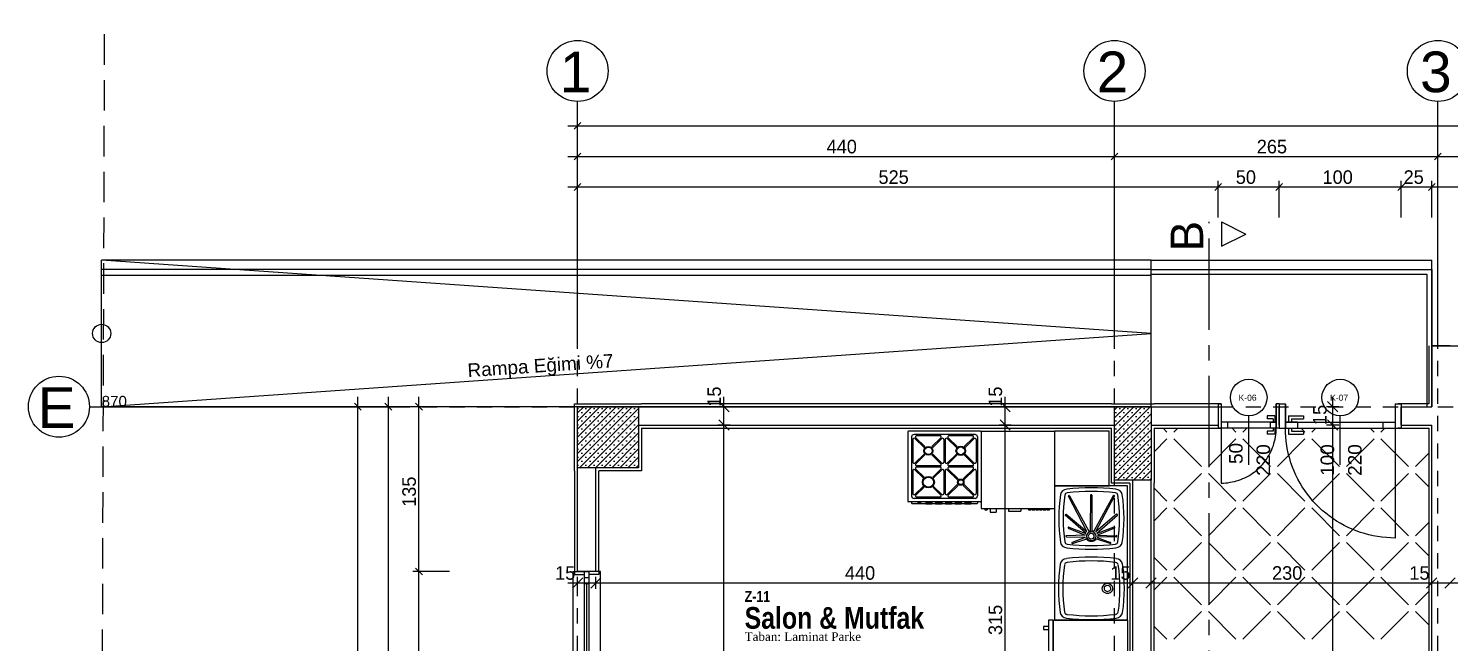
# Model space of a CAD drawing. Header units: metres. Extents: x -220 to 294, y -29 to 18.
# Drawn here: x -90.38 to -78.74, y 6.57 to 11.6 of the extents above; entities that cross this region are included whole.
import ezdxf

# ---------------------------------------------------------------- set-up
doc = ezdxf.new("R2010")
doc.units = ezdxf.units.M
doc.header["$MEASUREMENT"] = 0
for name, pattern in [('CENTER2', [1.125, 0.75, -0.125, 0.125, -0.125]), ('DASHED2', [0.375, 0.25, -0.125]), ('HIDDEN2', [0.1875, 0.125, -0.0625])]:
    doc.linetypes.add(name, pattern=pattern)
for name, color, linetype in [('Aks', 7, 'Continuous'), ('Cizgi', 7, 'Continuous'), ('Duvar', 7, 'Continuous'), ('Kapi_Pencere', 7, 'Continuous'), ('Kolon', 7, 'Continuous'), ('Korkuluk', 7, 'Continuous'), ('Kot', 7, 'Continuous'), ('Kutuphane', 7, 'Continuous'), ('Mahal', 7, 'Continuous'), ('Mahal_Kenari', 7, 'Continuous'), ('Merdiven', 7, 'Continuous'), ('Olculendirme', 7, 'Continuous'), ('Standart', 7, 'Continuous'), ('Tarama', 7, 'Continuous')]:
    doc.layers.add(name, color=color, linetype=linetype)
doc.styles.add('arial_1_18', font='arial.ttf', dxfattribs={"height": 0.2})
doc.styles.add('comic sans ms_1_18', font='comic.ttf', dxfattribs={"height": 0.2})
doc.styles.add('swis721 cn btbold_1_18', font='swisscb.ttf', dxfattribs={"height": 0.2})
doc.styles.add('times new roman tur_1_18', font='times.ttf', dxfattribs={"height": 0.2})

msp = doc.modelspace()

# ---------------------------------------------------------------- hatches: boundary and pattern name
at = {"layer": 'Kolon', "linetype": 'Continuous', "lineweight": -3}
h = msp.add_hatch(dxfattribs=at)
h.set_pattern_fill('SACNCR', color=47, scale=0.5, style=0)
h.paths.add_polyline_path([(-85.883, 8.5), (-85.383, 8.5), (-85.383, 8), (-85.883, 8)])
h = msp.add_hatch(dxfattribs=at)
h.set_pattern_fill('SACNCR', color=47, scale=0.5, style=0)
h.paths.add_polyline_path([(-81.483, 8.5), (-81.183, 8.5), (-81.183, 7.9), (-81.483, 7.9)])

# ---------------------------------------------------------------- linework, layer by layer
at = {"layer": 'Aks', "color": 248, "linetype": 'Continuous', "lineweight": -3}
for points in [[(-85.883, 9), (-85.883, 11)], [(-81.483, 9), (-81.483, 11)], [(-78.833, 9), (-78.833, 11)], [(-89.883, 8.5), (-87.383, 8.5)]]:
    msp.add_lwpolyline(points, dxfattribs=at)
at = {"layer": 'Aks', "color": 248, "linetype": 'HIDDEN2', "lineweight": -3}
for points in [[(-85.883, -0.7), (-85.883, 9)], [(-81.483, -0.7), (-81.483, 9)], [(-78.833, -0.7), (-78.833, 9)], [(-87.383, 8.5), (-70.234, 8.5)]]:
    msp.add_lwpolyline(points, dxfattribs=at)
at = {"layer": 'Aks', "color": 115, "linetype": 'Continuous', "lineweight": -3}
for centre in [(-85.883, 11.25), (-81.483, 11.25), (-78.833, 11.25), (-90.133, 8.5)]:
    msp.add_circle(centre, 0.25, dxfattribs=at)
at = {"layer": 'Cizgi', "color": 1, "linetype": 'DASHED2', "lineweight": -3}
msp.add_lwpolyline([(-89.81, -3.7), (-89.757, 12.01)], dxfattribs=at)
at = {"layer": 'Cizgi', "color": 1, "linetype": 'Continuous', "lineweight": -3}
for points in [[(-81.183, 9.1), (-89.783, 9.7)], [(-89.783, 8.5), (-81.183, 9.1)]]:
    msp.add_lwpolyline(points, dxfattribs=at)
at = {"layer": 'Duvar', "color": 187, "linetype": 'Continuous', "lineweight": -3}
for points in [[(-78.908, 9), (-78.908, 8.525)], [(-81.508, 8.525), (-85.358, 8.525)], [(-80.633, 8.525), (-81.158, 8.525)], [(-80.633, 8.525), (-80.608, 8.525)], [(-80.133, 8.525), (-80.158, 8.525)], [(-80.133, 8.525), (-80.108, 8.525)], [(-79.133, 8.525), (-79.158, 8.525)], [(-78.908, 8.525), (-79.133, 8.525)], [(-85.358, 8.325), (-81.508, 8.325)], [(-81.158, 8.325), (-80.633, 8.325)], [(-80.633, 8.325), (-80.608, 8.325)], [(-80.133, 8.325), (-80.158, 8.325)], [(-80.133, 8.325), (-80.108, 8.325)], [(-79.133, 8.325), (-79.158, 8.325)], [(-79.133, 8.325), (-78.908, 8.325)], [(-78.908, 8.325), (-78.908, 4.525)], [(-85.908, 7.975), (-85.908, 7.15)], [(-85.708, 7.15), (-85.708, 7.975)], [(-81.358, 7.875), (-81.358, 5.225)], [(-81.158, 5.1), (-81.158, 7.875)], [(-85.908, 7.15), (-85.908, 7.125)], [(-85.908, 7.125), (-85.827, 7.125)], [(-85.708, 7.125), (-85.789, 7.125)], [(-85.708, 7.15), (-85.708, 7.125)]]:
    msp.add_lwpolyline(points, dxfattribs=at)
at = {"layer": 'Duvar', "color": 166, "linetype": 'Continuous', "lineweight": -3}
for points in [[(-78.733, 9), (-78.883, 9)], [(-78.883, 8.5), (-78.883, 9)], [(-85.383, 8.5), (-81.483, 8.5)], [(-81.183, 8.5), (-80.633, 8.5)], [(-80.633, 8.5), (-80.633, 8.35)], [(-80.133, 8.35), (-80.133, 8.5)], [(-79.133, 8.5), (-78.883, 8.5)], [(-79.133, 8.35), (-79.133, 8.5)], [(-85.383, 8.35), (-81.483, 8.35)], [(-81.183, 8.35), (-80.633, 8.35)], [(-79.133, 8.35), (-78.883, 8.35)], [(-78.883, 4.5), (-78.883, 8.35)], [(-85.883, 7.15), (-85.883, 8)], [(-85.733, 7.15), (-85.733, 8)], [(-81.333, 5.2), (-81.333, 7.9)], [(-81.183, 5.1), (-81.183, 7.9)], [(-85.733, 7.15), (-85.883, 7.15)]]:
    msp.add_lwpolyline(points, dxfattribs=at)
at = {"layer": 'Kapi_Pencere', "color": 98, "linetype": 'Continuous', "lineweight": -3}
for points in [[(-80.608, 8.525), (-80.633, 8.525)], [(-80.633, 8.525), (-80.633, 8.325)], [(-80.608, 8.525), (-80.608, 8.375)], [(-80.608, 8.525), (-80.608, 8.325)], [(-80.158, 8.525), (-80.158, 8.375)], [(-80.133, 8.525), (-80.158, 8.525)], [(-80.158, 8.325), (-80.158, 8.525)], [(-80.133, 8.525), (-80.083, 8.525)], [(-80.133, 8.525), (-80.133, 8.325)], [(-80.133, 8.525), (-80.133, 8.325)], [(-80.083, 8.525), (-80.083, 8.375)], [(-80.083, 8.325), (-80.083, 8.525)], [(-79.183, 8.525), (-79.183, 8.375)], [(-79.183, 8.525), (-79.133, 8.525)], [(-79.183, 8.525), (-79.183, 8.325)], [(-79.133, 8.525), (-79.133, 8.325)], [(-80.383, 8.025), (-80.383, 8.425)], [(-80.183, 8.425), (-80.233, 8.425)], [(-80.233, 8.425), (-80.233, 8.4)], [(-80.183, 8.4), (-80.233, 8.4)], [(-80.17, 8.425), (-80.183, 8.425)], [(-80.183, 8.4), (-80.183, 8.375)], [(-80.17, 8.425), (-80.17, 8.4)], [(-80.17, 8.4), (-80.17, 8.375)], [(-80.058, 8.425), (-80.033, 8.425)], [(-80.058, 8.425), (-80.058, 8.4)], [(-80.058, 8.4), (-80.058, 8.375)], [(-80.033, 8.425), (-79.933, 8.425)], [(-80.033, 8.4), (-80.033, 8.375)], [(-80.033, 8.4), (-79.933, 8.4)], [(-79.933, 8.425), (-79.933, 8.4)], [(-79.633, 8.025), (-79.633, 8.425)], [(-80.608, 8.325), (-80.633, 8.325)], [(-80.608, 8.375), (-80.608, 8.325)], [(-80.558, 8.375), (-80.608, 8.375)], [(-80.558, 8.325), (-80.608, 8.325)], [(-80.608, 8.325), (-80.608, 7.875)], [(-80.208, 8.375), (-80.558, 8.375)], [(-80.558, 8.375), (-80.558, 8.325)], [(-80.208, 8.325), (-80.558, 8.325)], [(-80.233, 8.3), (-80.233, 8.275)], [(-80.183, 8.3), (-80.233, 8.3)], [(-80.183, 8.275), (-80.233, 8.275)], [(-80.208, 8.375), (-80.208, 8.325)], [(-80.183, 8.375), (-80.208, 8.375)], [(-80.208, 8.375), (-80.158, 8.375)], [(-80.183, 8.325), (-80.208, 8.325)], [(-80.158, 8.325), (-80.208, 8.325)], [(-80.17, 8.375), (-80.183, 8.375)], [(-80.17, 8.325), (-80.183, 8.325)], [(-80.183, 8.325), (-80.183, 8.3)], [(-80.17, 8.275), (-80.183, 8.275)], [(-80.158, 8.375), (-80.17, 8.375)], [(-80.158, 8.325), (-80.17, 8.325)], [(-80.17, 8.325), (-80.17, 8.3)], [(-80.17, 8.3), (-80.17, 8.275)], [(-80.164, 8.253), (-80.161, 8.271)], [(-80.161, 8.271), (-80.159, 8.289)], [(-80.159, 8.289), (-80.158, 8.307)], [(-80.158, 8.375), (-80.158, 8.325)], [(-80.133, 8.325), (-80.158, 8.325)], [(-80.158, 8.307), (-80.158, 8.325)], [(-80.133, 8.325), (-80.083, 8.325)], [(-80.083, 8.375), (-80.083, 8.325)], [(-80.083, 8.375), (-80.058, 8.375)], [(-79.983, 8.375), (-80.083, 8.375)], [(-80.083, 8.325), (-80.058, 8.325)], [(-80.083, 8.325), (-79.983, 8.325)], [(-80.082, 8.289), (-80.083, 8.325)], [(-80.08, 8.253), (-80.082, 8.289)], [(-80.058, 8.375), (-80.033, 8.375)], [(-80.058, 8.325), (-80.033, 8.325)], [(-80.058, 8.325), (-80.058, 8.3)], [(-80.058, 8.3), (-80.058, 8.275)], [(-80.058, 8.275), (-80.033, 8.275)], [(-80.033, 8.375), (-79.983, 8.375)], [(-80.033, 8.325), (-79.983, 8.325)], [(-80.033, 8.325), (-80.033, 8.3)], [(-80.033, 8.3), (-79.933, 8.3)], [(-80.033, 8.275), (-79.933, 8.275)], [(-79.983, 8.375), (-79.283, 8.375)], [(-79.983, 8.375), (-79.983, 8.325)], [(-79.983, 8.325), (-79.283, 8.325)], [(-79.933, 8.3), (-79.933, 8.275)], [(-79.283, 8.375), (-79.183, 8.375)], [(-79.283, 8.375), (-79.283, 8.325)], [(-79.283, 8.325), (-79.183, 8.325)], [(-79.183, 8.375), (-79.183, 8.325)], [(-79.183, 8.325), (-79.133, 8.325)], [(-79.183, 8.325), (-79.183, 7.425)], [(-80.194, 8.149), (-80.187, 8.165)], [(-80.187, 8.165), (-80.181, 8.182)], [(-80.181, 8.182), (-80.176, 8.2)], [(-80.176, 8.2), (-80.171, 8.217)], [(-80.171, 8.217), (-80.167, 8.235)], [(-80.167, 8.235), (-80.164, 8.253)], [(-80.076, 8.217), (-80.08, 8.253)], [(-80.071, 8.181), (-80.076, 8.217)], [(-80.065, 8.145), (-80.071, 8.181)], [(-80.271, 8.027), (-80.259, 8.04)], [(-80.259, 8.04), (-80.248, 8.055)], [(-80.248, 8.055), (-80.238, 8.069)], [(-80.238, 8.069), (-80.228, 8.084)], [(-80.228, 8.084), (-80.218, 8.1)], [(-80.218, 8.1), (-80.21, 8.116)], [(-80.21, 8.116), (-80.201, 8.132)], [(-80.201, 8.132), (-80.194, 8.149)], [(-80.057, 8.11), (-80.065, 8.145)], [(-80.047, 8.075), (-80.057, 8.11)], [(-80.037, 8.04), (-80.047, 8.075)], [(-80.025, 8.006), (-80.037, 8.04)], [(-80.415, 7.918), (-80.399, 7.927)], [(-80.399, 7.927), (-80.383, 7.935)], [(-80.383, 7.935), (-80.367, 7.945)], [(-80.367, 7.945), (-80.352, 7.955)], [(-80.352, 7.955), (-80.338, 7.965)], [(-80.338, 7.965), (-80.323, 7.976)], [(-80.323, 7.976), (-80.31, 7.988)], [(-80.31, 7.988), (-80.296, 8)], [(-80.296, 8), (-80.283, 8.013)], [(-80.283, 8.013), (-80.271, 8.027)], [(-80.011, 7.972), (-80.025, 8.006)], [(-79.996, 7.939), (-80.011, 7.972)], [(-79.98, 7.907), (-79.996, 7.939)], [(-80.608, 7.875), (-80.59, 7.875)], [(-80.59, 7.875), (-80.572, 7.876)], [(-80.572, 7.876), (-80.554, 7.878)], [(-80.554, 7.878), (-80.536, 7.881)], [(-80.536, 7.881), (-80.518, 7.884)], [(-80.518, 7.884), (-80.5, 7.888)], [(-80.5, 7.888), (-80.483, 7.893)], [(-80.483, 7.893), (-80.465, 7.898)], [(-80.465, 7.898), (-80.448, 7.904)], [(-80.448, 7.904), (-80.432, 7.911)], [(-80.432, 7.911), (-80.415, 7.918)], [(-79.962, 7.875), (-79.98, 7.907)], [(-79.944, 7.844), (-79.962, 7.875)], [(-79.924, 7.814), (-79.944, 7.844)], [(-79.902, 7.784), (-79.924, 7.814)], [(-79.88, 7.756), (-79.902, 7.784)], [(-79.857, 7.728), (-79.88, 7.756)], [(-79.832, 7.702), (-79.857, 7.728)], [(-79.806, 7.676), (-79.832, 7.702)], [(-79.78, 7.651), (-79.806, 7.676)], [(-79.752, 7.628), (-79.78, 7.651)], [(-79.724, 7.606), (-79.752, 7.628)], [(-79.694, 7.584), (-79.724, 7.606)], [(-79.664, 7.564), (-79.694, 7.584)], [(-79.633, 7.546), (-79.664, 7.564)], [(-79.601, 7.528), (-79.633, 7.546)], [(-79.569, 7.512), (-79.601, 7.528)], [(-79.536, 7.497), (-79.569, 7.512)], [(-79.502, 7.483), (-79.536, 7.497)], [(-79.468, 7.471), (-79.502, 7.483)], [(-79.433, 7.461), (-79.468, 7.471)], [(-79.398, 7.451), (-79.433, 7.461)], [(-79.363, 7.443), (-79.398, 7.451)], [(-79.327, 7.437), (-79.363, 7.443)], [(-79.291, 7.432), (-79.327, 7.437)], [(-79.255, 7.428), (-79.291, 7.432)], [(-79.219, 7.426), (-79.255, 7.428)], [(-79.183, 7.425), (-79.219, 7.426)], [(-85.92, 5.15), (-85.92, 7.15)], [(-85.92, 7.15), (-85.827, 7.15)], [(-85.827, 7.101), (-85.827, 7.15)], [(-85.827, 7.15), (-85.808, 7.15)], [(-85.827, 7.15), (-85.789, 7.15)], [(-85.808, 7.15), (-85.806, 7.15)], [(-85.806, 7.15), (-85.789, 7.15)], [(-85.789, 7.101), (-85.789, 7.15)], [(-85.695, 7.15), (-85.789, 7.15)], [(-85.695, 5.15), (-85.695, 7.15)], [(-85.827, 7.052), (-85.827, 7.101)], [(-85.827, 7.101), (-85.789, 7.101)], [(-85.827, 6.174), (-85.827, 7.052)], [(-85.827, 7.052), (-85.808, 7.052)], [(-85.827, 7.052), (-85.789, 7.052)], [(-85.808, 7.052), (-85.806, 7.052)], [(-85.806, 7.052), (-85.789, 7.052)], [(-85.806, 6.174), (-85.806, 7.052)], [(-85.789, 7.052), (-85.789, 7.101)], [(-85.789, 6.174), (-85.789, 7.052)]]:
    msp.add_lwpolyline(points, dxfattribs=at)
for centre in [(-80.383, 8.575), (-79.633, 8.575)]:
    msp.add_circle(centre, 0.15, dxfattribs=at)
at = {"layer": 'Kolon', "color": 187, "linetype": 'Continuous', "lineweight": -3}
for points in [[(-85.908, 8.525), (-85.358, 8.525)], [(-85.908, 7.975), (-85.908, 8.525)], [(-85.358, 8.525), (-85.358, 8.525)], [(-81.508, 8.525), (-81.158, 8.525)], [(-81.508, 8.525), (-81.508, 8.525)], [(-81.158, 8.525), (-81.158, 8.525)], [(-85.358, 8.325), (-85.358, 7.975)], [(-81.508, 7.875), (-81.508, 8.325)], [(-81.158, 8.325), (-81.158, 7.875)], [(-85.908, 7.975), (-85.908, 7.975)], [(-85.358, 7.975), (-85.708, 7.975)], [(-81.358, 7.875), (-81.508, 7.875)], [(-81.158, 7.875), (-81.158, 7.875)]]:
    msp.add_lwpolyline(points, dxfattribs=at)
at = {"layer": 'Kolon', "color": 177, "linetype": 'Continuous', "lineweight": -3}
for points in [[(-85.883, 8.5), (-85.383, 8.5)], [(-85.883, 8), (-85.883, 8.5)], [(-85.383, 8.5), (-85.383, 8)], [(-81.483, 8.5), (-81.183, 8.5)], [(-81.483, 7.9), (-81.483, 8.5)], [(-81.183, 8.5), (-81.183, 7.9)], [(-85.383, 8), (-85.883, 8)], [(-81.183, 7.9), (-81.483, 7.9)]]:
    msp.add_lwpolyline(points, dxfattribs=at)
at = {"layer": 'Korkuluk', "color": 97, "linetype": 'Continuous', "lineweight": -3}
for points in [[(-81.183, 9.625), (-78.883, 9.625)], [(-81.183, 9.585), (-81.183, 9.625)], [(-81.183, 9.585), (-78.923, 9.585)], [(-78.923, 9.585), (-78.923, 8.5)], [(-78.883, 9.625), (-78.883, 8.5)], [(-78.923, 8.5), (-78.883, 8.5)]]:
    msp.add_lwpolyline(points, dxfattribs=at)
at = {"layer": 'Kutuphane', "color": 253, "linetype": 'Continuous', "lineweight": -3}
for points in [[(-83.171, 8.301), (-83.176, 8.296)], [(-83.176, 8.296), (-83.176, 7.725)], [(-82.581, 8.301), (-83.171, 8.301)], [(-82.626, 8.272), (-83.126, 8.272)], [(-82.581, 8.301), (-82.576, 8.296)], [(-82.576, 8.301), (-82.576, 7.666)], [(-82.576, 8.301), (-81.976, 8.301)], [(-82.576, 8.296), (-82.576, 7.725)], [(-81.976, 8.301), (-81.976, 7.666)], [(-81.976, 8.301), (-81.976, 7.851)], [(-81.526, 8.301), (-81.976, 8.301)], [(-81.526, 7.851), (-81.526, 8.301)], [(-83.146, 8.253), (-83.146, 7.769)], [(-83.136, 8.232), (-83.136, 8.046)], [(-83.044, 8.166), (-83.119, 8.239)], [(-83.036, 8.173), (-83.112, 8.246)], [(-82.912, 8.262), (-83.104, 8.262)], [(-83.044, 8.166), (-83.036, 8.173)], [(-82.98, 8.173), (-82.905, 8.246)], [(-82.973, 8.166), (-82.98, 8.173)], [(-82.973, 8.166), (-82.898, 8.239)], [(-82.881, 8.232), (-82.881, 8.046)], [(-82.871, 8.232), (-82.871, 8.046)], [(-82.854, 8.239), (-82.779, 8.166)], [(-82.847, 8.246), (-82.771, 8.173)], [(-82.647, 8.262), (-82.839, 8.262)], [(-82.771, 8.173), (-82.779, 8.166)], [(-82.64, 8.246), (-82.715, 8.173)], [(-82.715, 8.173), (-82.708, 8.166)], [(-82.633, 8.239), (-82.708, 8.166)], [(-82.616, 8.232), (-82.616, 8.046)], [(-82.606, 8.253), (-82.606, 7.769)], [(-83.119, 8.039), (-83.044, 8.111)], [(-83.112, 8.032), (-83.036, 8.105)], [(-83.036, 8.105), (-83.044, 8.111)], [(-82.98, 8.105), (-82.973, 8.111)], [(-82.905, 8.032), (-82.98, 8.105)], [(-82.898, 8.039), (-82.973, 8.111)], [(-82.779, 8.111), (-82.854, 8.039)], [(-82.771, 8.105), (-82.847, 8.032)], [(-82.779, 8.111), (-82.771, 8.105)], [(-82.708, 8.111), (-82.715, 8.105)], [(-82.715, 8.105), (-82.64, 8.032)], [(-82.708, 8.111), (-82.633, 8.039)], [(-83.136, 7.976), (-83.136, 7.789)], [(-83.051, 7.917), (-83.119, 7.982)], [(-83.044, 7.923), (-83.112, 7.989)], [(-82.912, 8.015), (-83.104, 8.015)], [(-82.912, 8.006), (-83.104, 8.006)], [(-83.044, 7.923), (-83.051, 7.917)], [(-82.905, 7.989), (-82.973, 7.923)], [(-82.966, 7.917), (-82.973, 7.923)], [(-82.898, 7.982), (-82.966, 7.917)], [(-82.881, 7.976), (-82.881, 7.789)], [(-82.871, 7.976), (-82.871, 7.789)], [(-82.771, 7.903), (-82.854, 7.982)], [(-82.764, 7.91), (-82.847, 7.989)], [(-82.647, 8.015), (-82.839, 8.015)], [(-82.647, 8.006), (-82.839, 8.006)], [(-82.64, 7.989), (-82.722, 7.91)], [(-82.633, 7.982), (-82.715, 7.903)], [(-82.616, 7.976), (-82.616, 7.789)], [(-83.051, 7.848), (-83.119, 7.782)], [(-83.044, 7.841), (-83.112, 7.775)], [(-83.044, 7.841), (-83.051, 7.848)], [(-82.966, 7.848), (-82.973, 7.841)], [(-82.905, 7.775), (-82.973, 7.841)], [(-82.898, 7.782), (-82.966, 7.848)], [(-82.771, 7.862), (-82.854, 7.782)], [(-82.764, 7.855), (-82.847, 7.775)], [(-82.764, 7.91), (-82.771, 7.903)], [(-82.764, 7.855), (-82.771, 7.862)], [(-82.715, 7.903), (-82.722, 7.91)], [(-82.715, 7.862), (-82.722, 7.855)], [(-82.64, 7.775), (-82.722, 7.855)], [(-82.633, 7.782), (-82.715, 7.862)], [(-81.976, 7.851), (-81.976, 6.751)], [(-81.376, 7.851), (-81.976, 7.851)], [(-81.976, 7.851), (-81.526, 7.851)], [(-81.376, 6.751), (-81.376, 7.851)], [(-83.176, 7.725), (-83.171, 7.72)], [(-82.581, 7.72), (-83.171, 7.72)], [(-83.146, 7.72), (-83.146, 7.71)], [(-83.141, 7.705), (-83.146, 7.71)], [(-83.029, 7.705), (-83.141, 7.705)], [(-82.626, 7.749), (-83.126, 7.749)], [(-82.912, 7.759), (-83.104, 7.759)], [(-83.094, 7.72), (-83.094, 7.71)], [(-83.074, 7.71), (-83.094, 7.71)], [(-83.074, 7.72), (-83.074, 7.71)], [(-83.029, 7.72), (-83.029, 7.701)], [(-82.979, 7.715), (-83.029, 7.715)], [(-82.979, 7.711), (-83.029, 7.711)], [(-82.979, 7.701), (-83.029, 7.701)], [(-82.979, 7.72), (-82.979, 7.701)], [(-82.949, 7.705), (-82.979, 7.705)], [(-82.949, 7.72), (-82.949, 7.701)], [(-82.899, 7.715), (-82.949, 7.715)], [(-82.899, 7.711), (-82.949, 7.711)], [(-82.899, 7.701), (-82.949, 7.701)], [(-82.899, 7.72), (-82.899, 7.701)], [(-82.869, 7.705), (-82.899, 7.705)], [(-82.869, 7.72), (-82.869, 7.701)], [(-82.819, 7.715), (-82.869, 7.715)], [(-82.819, 7.711), (-82.869, 7.711)], [(-82.819, 7.701), (-82.869, 7.701)], [(-82.647, 7.759), (-82.839, 7.759)], [(-82.819, 7.72), (-82.819, 7.701)], [(-82.789, 7.705), (-82.819, 7.705)], [(-82.789, 7.72), (-82.789, 7.701)], [(-82.739, 7.715), (-82.789, 7.715)], [(-82.739, 7.711), (-82.789, 7.711)], [(-82.739, 7.701), (-82.789, 7.701)], [(-82.739, 7.72), (-82.739, 7.701)], [(-82.709, 7.705), (-82.739, 7.705)], [(-82.709, 7.72), (-82.709, 7.701)], [(-82.659, 7.715), (-82.709, 7.715)], [(-82.659, 7.711), (-82.709, 7.711)], [(-82.659, 7.701), (-82.709, 7.701)], [(-82.659, 7.72), (-82.659, 7.701)], [(-82.611, 7.705), (-82.659, 7.705)], [(-82.606, 7.71), (-82.611, 7.705)], [(-82.606, 7.72), (-82.606, 7.71)], [(-82.581, 7.72), (-82.576, 7.725)], [(-81.71, 7.478), (-81.861, 7.767)], [(-81.851, 7.771), (-81.694, 7.48)], [(-81.681, 7.483), (-81.678, 7.775)], [(-81.665, 7.483), (-81.667, 7.775)], [(-81.494, 7.771), (-81.652, 7.48)], [(-81.635, 7.478), (-81.484, 7.767)], [(-82.576, 7.666), (-81.976, 7.666)], [(-82.546, 7.666), (-82.546, 7.656)], [(-82.546, 7.666), (-82.526, 7.666)], [(-82.546, 7.656), (-82.526, 7.656)], [(-82.526, 7.666), (-82.526, 7.656)], [(-82.502, 7.666), (-82.502, 7.636)], [(-82.502, 7.636), (-82.452, 7.636)], [(-82.452, 7.666), (-82.452, 7.636)], [(-82.351, 7.666), (-82.351, 7.646)], [(-82.351, 7.666), (-82.251, 7.666)], [(-82.351, 7.646), (-82.251, 7.646)], [(-82.251, 7.666), (-82.251, 7.646)], [(-82.187, 7.666), (-82.187, 7.656)], [(-82.187, 7.666), (-82.167, 7.666)], [(-82.187, 7.656), (-82.167, 7.656)], [(-82.167, 7.666), (-82.167, 7.656)], [(-82.157, 7.666), (-82.157, 7.656)], [(-82.157, 7.666), (-82.137, 7.666)], [(-82.157, 7.656), (-82.137, 7.656)], [(-82.137, 7.666), (-82.137, 7.656)], [(-82.127, 7.666), (-82.107, 7.666)], [(-82.127, 7.666), (-82.127, 7.656)], [(-82.127, 7.656), (-82.107, 7.656)], [(-82.107, 7.666), (-82.107, 7.656)], [(-82.097, 7.666), (-82.077, 7.666)], [(-82.097, 7.666), (-82.097, 7.656)], [(-82.097, 7.656), (-82.077, 7.656)], [(-82.077, 7.666), (-82.077, 7.656)], [(-82.067, 7.666), (-82.047, 7.666)], [(-82.067, 7.666), (-82.067, 7.656)], [(-82.067, 7.656), (-82.047, 7.656)], [(-82.047, 7.666), (-82.047, 7.656)], [(-82.037, 7.666), (-82.037, 7.656)], [(-82.037, 7.666), (-82.017, 7.666)], [(-82.037, 7.656), (-82.017, 7.656)], [(-82.017, 7.666), (-82.017, 7.656)], [(-81.718, 7.464), (-81.886, 7.612)], [(-81.879, 7.619), (-81.711, 7.477)], [(-81.467, 7.619), (-81.634, 7.477)], [(-81.628, 7.464), (-81.459, 7.612)], [(-81.862, 7.505), (-81.723, 7.449)], [(-81.857, 7.514), (-81.719, 7.462)], [(-81.488, 7.514), (-81.626, 7.462)], [(-81.484, 7.505), (-81.622, 7.449)], [(-81.724, 7.447), (-81.876, 7.444)], [(-81.876, 7.435), (-81.722, 7.433)], [(-81.722, 7.428), (-81.83, 7.389)], [(-81.826, 7.381), (-81.717, 7.415)], [(-81.519, 7.381), (-81.628, 7.415)], [(-81.624, 7.428), (-81.516, 7.389)], [(-81.469, 7.435), (-81.623, 7.433)], [(-81.622, 7.447), (-81.469, 7.444)], [(-82.023, 6.699), (-82.066, 6.699)], [(-82.066, 6.699), (-82.066, 6.676)], [(-82.066, 6.676), (-82.023, 6.676)], [(-81.987, 6.751), (-82.023, 6.751)], [(-82.023, 6.751), (-82.023, 6.071)], [(-82.023, 6.699), (-82.023, 6.676)], [(-81.987, 6.751), (-81.987, 6.071)], [(-81.982, 6.071), (-81.982, 6.751)], [(-81.376, 6.751), (-81.982, 6.751)], [(-81.976, 6.751), (-81.376, 6.751)], [(-81.376, 6.751), (-81.376, 6.071)]]:
    msp.add_lwpolyline(points, dxfattribs=at)
for centre, major_axis, ratio, start_param, end_param in [((-83.126, 8.253), (0.02, 0), 0.967742, 1.570796, 3.141593), ((-82.626, 8.253), (0.02, 0), 0.967742, 0, 1.570796), ((-83.126, 8.232), (0.01, 0), 0.967742, 0.785398, 3.141593), ((-83.104, 8.253), (0.01, 0), 0.967742, 1.570796, 3.926991), ((-82.912, 8.253), (0.01, 0), 0.967742, 5.497787, 7.853982), ((-82.891, 8.232), (0.01, 0), 0.967742, 0, 2.356194), ((-82.861, 8.232), (0.01, 0), 0.967742, 0.785398, 3.141593), ((-82.839, 8.253), (0.01, 0), 0.967742, 1.570796, 3.926991), ((-82.647, 8.253), (0.01, 0), 0.967742, 5.497787, 7.853982), ((-82.626, 8.232), (0.01, 0), 0.967742, 0, 2.356194), ((-83.126, 8.046), (0.01, 0), 0.967742, 3.141593, 5.497787), ((-82.891, 8.046), (0.01, 0), 0.967742, 3.926991, 6.283185), ((-82.861, 8.046), (0.01, 0), 0.967742, 3.141593, 5.497787), ((-82.626, 8.046), (0.01, 0), 0.967742, 3.926991, 6.283185), ((-83.126, 7.976), (0.01, 0), 0.967742, 0.785398, 3.141593), ((-83.104, 8.025), (0.01, 0), 0.967742, 2.356194, 4.712389), ((-83.104, 7.996), (0.01, 0), 0.967742, 1.570796, 3.926991), ((-82.912, 8.025), (0.01, 0), 0.967742, 4.712389, 7.068583), ((-82.912, 7.996), (0.01, 0), 0.967742, 5.497787, 7.853982), ((-82.891, 7.976), (0.01, 0), 0.967742, 0, 2.356194), ((-82.861, 7.976), (0.01, 0), 0.967742, 0.785398, 3.141593), ((-82.839, 8.025), (0.01, 0), 0.967742, 2.356194, 4.712389), ((-82.839, 7.996), (0.01, 0), 0.967742, 1.570796, 3.926991), ((-82.647, 8.025), (0.01, 0), 0.967742, 4.712389, 7.068583), ((-82.647, 7.996), (0.01, 0), 0.967742, 5.497787, 7.853982), ((-82.626, 7.976), (0.01, 0), 0.967742, 0, 2.356194), ((-81.867, 7.774), (0.0594, 0), 0.868205, -4.578707, -3.267946), ((-81.673, 6.521), (1.515, 0), 0.868205, -4.846071, -4.578707), ((-81.673, 6.521), (1.48, 0), 0.868205, -4.846071, -4.578707), ((-81.479, 7.774), (0.0594, 0), 0.868205, -6.156831, -4.846071), ((-83.126, 7.769), (0.02, 0), 0.967742, 3.141593, 4.712389), ((-83.126, 7.789), (0.01, 0), 0.967742, 3.141593, 5.497787), ((-83.104, 7.769), (0.01, 0), 0.967742, 2.356194, 4.712389), ((-82.912, 7.769), (0.01, 0), 0.967742, 4.712389, 7.068583), ((-82.891, 7.789), (0.01, 0), 0.967742, 3.926991, 6.283185), ((-82.861, 7.789), (0.01, 0), 0.967742, 3.141593, 5.497787), ((-82.839, 7.769), (0.01, 0), 0.967742, 2.356194, 4.712389), ((-82.647, 7.769), (0.01, 0), 0.967742, 4.712389, 7.068583), ((-82.626, 7.789), (0.01, 0), 0.967742, 3.926991, 6.283185), ((-82.626, 7.769), (0.02, 0), 0.967742, 4.712389, 6.283185), ((-80.145, 7.585), (1.795, 0), 0.868205, -3.267946, -3.015239), ((-80.145, 7.585), (1.759, 0), 0.868205, -3.267946, -3.015239), ((-81.867, 7.774), (0.0238, 0), 0.868205, -4.578707, -3.267946), ((-81.856, 7.769), (0.00535, 0), 0.868205, -5.843743, -2.720867), ((-81.673, 7.775), (0.00535, 0), 0.868205, -4.712389, -3.152696), ((-81.673, 7.775), (0.00535, 0), 0.868205, -6.272082, -4.712389), ((-81.489, 7.769), (0.00535, 0), 0.868205, -0.420725, 2.70215), ((-81.479, 7.774), (0.0238, 0), 0.868205, -6.156831, -4.846071), ((-83.2, 7.585), (1.759, 0), 0.868205, -0.126354, 0.126354), ((-83.2, 7.585), (1.795, 0), 0.868205, -0.126354, 0.126354), ((-81.882, 7.615), (0.00535, 0), 0.868205, -5.482626, -2.364429), ((-81.463, 7.615), (0.00535, 0), 0.868205, -0.777163, 2.341033), ((-81.859, 7.51), (0.00535, 0), 0.868205, -5.119719, -2.012655), ((-81.719, 7.463), (0.0012, 0), 0.868205, -1.978126, 0.778699), ((-81.673, 7.44), (0.0401, 0), 0.868205, -4.712389, -1.570796), ((-81.711, 7.478), (0.0006, 0), 0.868205, -2.341033, 0.425293), ((-81.673, 7.44), (0.0246, 0), 0.868205, -4.712389, -1.570796), ((-81.691, 7.481), (0.0024, 0), 0.868205, -2.70215, -1.194807), ((-81.673, 7.44), (0.0487, 0), 0.868205, -4.511426, -4.3364), ((-81.683, 7.483), (0.00214, 0), 0.868205, -1.369833, -0.011103), ((-81.673, 7.44), (0.0401, 0), 0.868205, -1.570796, 1.570796), ((-81.673, 7.44), (0.0246, 0), 0.868205, -1.570796, 1.570796), ((-81.663, 7.483), (0.00214, 0), 0.868205, -3.130489, -1.771759), ((-81.673, 7.44), (0.0487, 0), 0.868205, -5.088378, -4.913352), ((-81.654, 7.481), (0.0024, 0), 0.868205, -1.946785, -0.439443), ((-81.635, 7.478), (0.0006, 0), 0.868205, -3.566885, -0.80056), ((-81.627, 7.463), (0.0012, 0), 0.868205, -3.920292, -1.163467), ((-81.486, 7.51), (0.00535, 0), 0.868205, -1.128937, 1.978126), ((-81.867, 7.395), (0.0594, 0), 0.868205, -3.015239, -1.704478), ((-81.867, 7.395), (0.0238, 0), 0.868205, -3.015239, -1.704478), ((-81.876, 7.44), (0.00535, 0), 0.868205, -4.712389, -1.570796), ((-81.673, 8.648), (1.515, 0), 0.868205, -1.704478, -1.437115), ((-81.673, 8.648), (1.48, 0), 0.868205, -1.704478, -1.437115), ((-81.828, 7.385), (0.00535, 0), 0.868205, -4.321664, -1.224983), ((-81.724, 7.448), (0.0012, 0), 0.868205, -1.553585, 1.128937), ((-81.722, 7.431), (0.00214, 0), 0.868205, -6.082438, -4.7296), ((-81.723, 7.43), (0.0024, 0), 0.868205, -1.180071, 0.217514), ((-81.673, 7.44), (0.0487, 0), 0.868205, -2.940845, -2.924079), ((-81.715, 7.41), (0.006, 0), 0.868205, -5.605469, -4.366576), ((-81.673, 7.44), (0.0487, 0), 0.868205, -2.463876, -1.570796), ((-81.673, 7.44), (0.0487, 0), 0.868205, -1.570796, -0.677716), ((-81.63, 7.41), (0.006, 0), 0.868205, -5.058202, -3.819309), ((-81.623, 7.431), (0.00214, 0), 0.868205, -4.695178, -3.34234), ((-81.623, 7.43), (0.0024, 0), 0.868205, -3.359106, -1.961521), ((-81.673, 7.44), (0.0487, 0), 0.868205, -0.217514, -0.200747), ((-81.622, 7.448), (0.0012, 0), 0.868205, -4.27053, -1.588008), ((-81.518, 7.385), (0.00535, 0), 0.868205, -1.91661, 1.180071), ((-81.479, 7.395), (0.0238, 0), 0.868205, -1.437115, -0.126354), ((-81.479, 7.395), (0.0594, 0), 0.868205, -1.437115, -0.126354), ((-81.469, 7.44), (0.00535, 0), 0.868205, -1.570796, 1.570796), ((-81.869, 7.204), (0.06, 0), 0.868205, -4.578707, -3.267946), ((-81.869, 7.204), (0.024, 0), 0.868205, -4.578707, -3.267946), ((-81.673, 5.939), (1.531, 0), 0.868205, -4.846071, -4.578707), ((-81.673, 5.939), (1.495, 0), 0.868205, -4.846071, -4.578707), ((-81.477, 7.204), (0.024, 0), 0.868205, -6.156831, -4.846071), ((-81.477, 7.204), (0.06, 0), 0.868205, -6.156831, -4.846071), ((-80.13, 7.012), (1.813, 0), 0.868205, -3.267946, -3.015239), ((-80.13, 7.012), (1.777, 0), 0.868205, -3.267946, -3.015239), ((-83.215, 7.012), (1.777, 0), 0.868205, -0.126354, 0.126354), ((-83.215, 7.012), (1.813, 0), 0.868205, -0.126354, 0.126354), ((-81.541, 7.012), (0.045, 0), 0.868205, -6.283185, -3.141593), ((-81.541, 7.012), (0.045, 0), 0.868205, -3.141593, 0), ((-81.541, 7.012), (0.0276, 0), 0.868205, -6.283185, -3.141593), ((-81.541, 7.012), (0.0276, 0), 0.868205, -3.141593, 0), ((-81.869, 6.821), (0.06, 0), 0.868205, -3.015239, -1.704478), ((-81.869, 6.821), (0.024, 0), 0.868205, -3.015239, -1.704478), ((-81.673, 8.086), (1.531, 0), 0.868205, -1.704478, -1.437115), ((-81.673, 8.086), (1.495, 0), 0.868205, -1.704478, -1.437115), ((-81.477, 6.821), (0.024, 0), 0.868205, -1.437115, -0.126354), ((-81.477, 6.821), (0.06, 0), 0.868205, -1.437115, -0.126354)]:
    msp.add_ellipse(centre, major_axis=major_axis, ratio=ratio, start_param=start_param, end_param=end_param, dxfattribs=at)
for centre, major_axis in [((-83.008, 8.139), (0.0376, 0)), ((-83.008, 8.139), (0.0316, 0)), ((-82.743, 8.139), (0.0389, 0)), ((-82.743, 8.139), (0.0329, 0)), ((-83.008, 7.882), (0.0488, 0)), ((-83.008, 7.882), (0.0428, 0)), ((-82.743, 7.882), (0.0264, 0)), ((-82.743, 7.882), (0.0204, 0))]:
    msp.add_ellipse(centre, major_axis=major_axis, ratio=0.967742, dxfattribs=at)
at = {"layer": 'Mahal_Kenari', "color": 167, "linetype": 'Continuous', "lineweight": -3}
for points in [[(-81.183, 9.7), (-78.883, 9.7)], [(-81.183, 9.7), (-78.883, 9.7)], [(-78.883, 8.5), (-78.883, 9.7)], [(-78.883, 8.5), (-78.883, 9.7)], [(-78.883, 9), (-76.283, 9)]]:
    msp.add_lwpolyline(points, dxfattribs=at)
at = {"layer": 'Merdiven', "color": 59, "linetype": 'Continuous', "lineweight": -3}
for points in [[(-89.783, 9.625), (-89.783, 9.7)], [(-81.183, 9.7), (-89.783, 9.7)], [(-81.183, 9.625), (-81.183, 9.7)], [(-81.183, 9.625), (-89.783, 9.625)], [(-89.783, 9.575), (-89.783, 9.625)], [(-89.783, 9.575), (-89.783, 9.625)], [(-81.183, 9.575), (-89.783, 9.575)], [(-89.783, 8.5), (-89.783, 9.575)], [(-81.183, 9.575), (-81.183, 9.625)], [(-81.183, 9.575), (-81.183, 9.625)], [(-81.183, 8.5), (-81.183, 9.575)], [(-81.183, 8.5), (-89.783, 8.5)]]:
    msp.add_lwpolyline(points, dxfattribs=at)
at = {"layer": 'Merdiven', "color": 38, "linetype": 'Continuous', "lineweight": -3}
msp.add_circle((-89.783, 9.1), 0.075, dxfattribs=at)
at = {"layer": 'Olculendirme', "color": 47, "linetype": 'Continuous', "lineweight": -3}
for points in [[(-85.883, 10.75), (-85.883, 10.85)], [(-85.963, 10.8), (-70.154, 10.8)], [(-85.883, 10.3), (-85.883, 10.8)], [(-85.883, 10.5), (-85.883, 10.6)], [(-81.483, 10.5), (-81.483, 10.6)], [(-78.833, 10.5), (-78.833, 10.6)], [(-85.963, 10.55), (-70.154, 10.55)], [(-85.963, 10.3), (-70.154, 10.3)], [(-85.883, 10.05), (-85.883, 10.35)], [(-80.633, 10.05), (-80.633, 10.35)], [(-80.133, 10.05), (-80.133, 10.35)], [(-79.133, 10.05), (-79.133, 10.35)], [(-78.883, 10.05), (-78.883, 10.35)], [(-87.683, -0.28), (-87.683, 8.58)], [(-87.433, -0.28), (-87.433, 8.58)], [(-87.183, -0.28), (-87.183, 8.58)], [(-84.683, -0.28), (-84.683, 8.58)], [(-82.379, -0.28), (-82.379, 8.58)], [(-79.695, -0.28), (-79.695, 8.58)], [(-87.633, 8.5), (-87.733, 8.5)], [(-87.183, 8.5), (-87.683, 8.5)], [(-87.383, 8.5), (-87.483, 8.5)], [(-86.933, 8.5), (-87.233, 8.5)], [(-84.633, 8.5), (-84.733, 8.5)], [(-82.329, 8.5), (-82.429, 8.5)], [(-79.645, 8.5), (-79.745, 8.5)], [(-84.633, 8.35), (-84.733, 8.35)], [(-82.329, 8.35), (-82.429, 8.35)], [(-79.645, 8.35), (-79.745, 8.35)], [(-86.933, 7.15), (-87.233, 7.15)], [(-85.883, 7.008), (-85.883, 7.108)], [(-85.733, 7.008), (-85.733, 7.108)], [(-81.333, 7.008), (-81.333, 7.108)], [(-81.183, 7.008), (-81.183, 7.108)], [(-78.883, 7.008), (-78.883, 7.108)], [(-85.963, 7.058), (-70.154, 7.058)]]:
    msp.add_lwpolyline(points, dxfattribs=at)
at = {"layer": 'Olculendirme', "color": 59, "linetype": 'Continuous', "lineweight": -3}
for points in [[(-85.855, 10.828), (-85.911, 10.772)], [(-85.855, 10.578), (-85.911, 10.522)], [(-81.455, 10.578), (-81.511, 10.522)], [(-78.805, 10.578), (-78.861, 10.522)], [(-85.855, 10.328), (-85.911, 10.272)], [(-80.605, 10.328), (-80.661, 10.272)], [(-80.105, 10.328), (-80.161, 10.272)], [(-79.105, 10.328), (-79.161, 10.272)], [(-78.855, 10.328), (-78.911, 10.272)], [(-87.711, 8.528), (-87.655, 8.472)], [(-87.461, 8.528), (-87.405, 8.472)], [(-87.211, 8.528), (-87.155, 8.472)], [(-84.726, 8.542), (-84.641, 8.458)], [(-82.421, 8.542), (-82.337, 8.458)], [(-79.737, 8.542), (-79.652, 8.458)], [(-84.726, 8.392), (-84.641, 8.308)], [(-82.421, 8.392), (-82.337, 8.308)], [(-79.737, 8.392), (-79.652, 8.308)], [(-87.211, 7.178), (-87.155, 7.122)], [(-85.841, 7.1), (-85.925, 7.015)], [(-85.691, 7.1), (-85.775, 7.015)], [(-81.291, 7.1), (-81.375, 7.015)], [(-81.141, 7.1), (-81.225, 7.015)], [(-78.841, 7.1), (-78.925, 7.015)], [(-78.691, 7.1), (-78.775, 7.015)]]:
    msp.add_lwpolyline(points, dxfattribs=at)
at = {"layer": 'Standart', "color": 250, "linetype": 'CENTER2', "lineweight": -3}
msp.add_lwpolyline([(-80.706, -2.121), (-80.706, 10.014)], dxfattribs=at)
at = {"layer": 'Standart', "color": 250, "linetype": 'Continuous', "lineweight": -3}
for points in [[(-80.606, 10.014), (-80.606, 9.814)], [(-80.606, 10.014), (-80.406, 9.914)], [(-80.606, 9.814), (-80.406, 9.914)]]:
    msp.add_lwpolyline(points, dxfattribs=at)
at = {"layer": 'Tarama', "color": 133, "linetype": 'Continuous', "lineweight": -3}
for points in [[(-81.085, 8.325), (-81.053, 8.293)], [(-80.997, 8.293), (-80.965, 8.325)], [(-80.52, 8.325), (-80.488, 8.293)], [(-80.431, 8.293), (-80.399, 8.325)], [(-79.954, 8.325), (-79.922, 8.293)], [(-79.866, 8.293), (-79.833, 8.325)], [(-79.388, 8.325), (-79.356, 8.293)], [(-79.3, 8.293), (-79.268, 8.325)], [(-81.158, 8.132), (-81.053, 8.236)], [(-80.771, 8.01), (-80.997, 8.236)], [(-80.714, 8.01), (-80.488, 8.236)], [(-80.205, 8.01), (-80.431, 8.236)], [(-80.148, 8.01), (-79.922, 8.236)], [(-79.639, 8.01), (-79.866, 8.236)], [(-79.583, 8.01), (-79.356, 8.236)], [(-79.074, 8.01), (-79.3, 8.236)], [(-79.017, 8.01), (-78.908, 8.119)], [(-80.997, 7.727), (-80.771, 7.954)], [(-80.488, 7.727), (-80.714, 7.954)], [(-80.431, 7.727), (-80.205, 7.954)], [(-79.922, 7.727), (-80.148, 7.954)], [(-79.866, 7.727), (-79.639, 7.954)], [(-79.356, 7.727), (-79.583, 7.954)], [(-79.3, 7.727), (-79.074, 7.954)], [(-79.017, 7.954), (-78.908, 7.845)], [(-81.158, 7.832), (-81.053, 7.727)], [(-81.158, 7.566), (-81.053, 7.671)], [(-80.771, 7.444), (-80.997, 7.671)], [(-80.714, 7.444), (-80.488, 7.671)], [(-80.205, 7.444), (-80.431, 7.671)], [(-80.148, 7.444), (-79.922, 7.671)], [(-79.639, 7.444), (-79.866, 7.671)], [(-79.583, 7.444), (-79.356, 7.671)], [(-79.074, 7.444), (-79.3, 7.671)], [(-79.017, 7.444), (-78.908, 7.553)], [(-80.997, 7.162), (-80.771, 7.388)], [(-80.488, 7.162), (-80.714, 7.388)], [(-80.431, 7.162), (-80.205, 7.388)], [(-79.922, 7.162), (-80.148, 7.388)], [(-79.866, 7.162), (-79.639, 7.388)], [(-79.356, 7.162), (-79.583, 7.388)], [(-79.3, 7.162), (-79.074, 7.388)], [(-79.017, 7.388), (-78.908, 7.279)], [(-81.158, 7.266), (-81.053, 7.162)], [(-81.158, 7), (-81.053, 7.105)], [(-80.771, 6.879), (-80.997, 7.105)], [(-80.714, 6.879), (-80.488, 7.105)], [(-80.205, 6.879), (-80.431, 7.105)], [(-80.148, 6.879), (-79.922, 7.105)], [(-79.639, 6.879), (-79.866, 7.105)], [(-79.583, 6.879), (-79.356, 7.105)], [(-79.074, 6.879), (-79.3, 7.105)], [(-79.017, 6.879), (-78.908, 6.988)], [(-80.997, 6.596), (-80.771, 6.822)], [(-80.488, 6.596), (-80.714, 6.822)], [(-80.431, 6.596), (-80.205, 6.822)], [(-79.922, 6.596), (-80.148, 6.822)], [(-79.866, 6.596), (-79.639, 6.822)], [(-79.356, 6.596), (-79.583, 6.822)], [(-79.3, 6.596), (-79.074, 6.822)], [(-79.017, 6.822), (-78.908, 6.713)], [(-81.158, 6.7), (-81.053, 6.596)]]:
    msp.add_lwpolyline(points, dxfattribs=at)

# ---------------------------------------------------------------- texts
at = {"layer": 'Aks', "color": 19, "linetype": 'Continuous', "lineweight": -3, "style": 'arial_1_18'}
for s, p in [('2', (-81.629, 11.076)), ('3', (-78.979, 11.076)), ('1', (-86.029, 11.076)), ('E', (-90.308, 8.326))]:
    msp.add_text(s, height=0.333, dxfattribs=at).set_placement(p)
at = {"layer": 'Aks', "color": 250, "linetype": 'Continuous', "lineweight": -3, "style": 'arial_1_18'}
msp.add_text('870', height=0.0889, dxfattribs=at).set_placement((-89.783, 8.5))
at = {"layer": 'Kapi_Pencere', "color": 98, "linetype": 'Continuous', "lineweight": -3, "style": 'arial_1_18'}
for s, p in [('K-06', (-80.466, 8.549)), ('K-07', (-79.716, 8.549))]:
    msp.add_text(s, height=0.05, dxfattribs=at).set_placement(p)
for s, p in [('50', (-80.433, 8.031)), ('220', (-80.208, 7.934)), ('100', (-79.683, 7.934)), ('220', (-79.458, 7.934))]:
    msp.add_text(s, height=0.1111, rotation=90, dxfattribs=at).set_placement(p)
at = {"layer": 'Kot', "color": 19, "linetype": 'Continuous', "lineweight": -3, "style": 'arial_1_18'}
msp.add_text('Rampa Eğimi %%%7', height=0.11111, rotation=3.8472, dxfattribs=at).set_placement((-86.781, 8.742))
at = {"layer": 'Mahal', "color": 15, "linetype": 'Continuous', "lineweight": -3, "style": 'swis721 cn btbold_1_18'}
for s, height, p in [('Z-11', 0.0889, (-84.514, 6.902)), ('Salon & Mutfak', 0.17778, (-84.514, 6.682))]:
    msp.add_text(s, height=height, dxfattribs=at).set_placement(p)
at = {"layer": 'Mahal', "color": 58, "linetype": 'Continuous', "lineweight": -3, "style": 'times new roman tur_1_18'}
msp.add_text('Taban: Laminat Parke', height=0.07111, dxfattribs=at).set_placement((-84.514, 6.582))
at = {"layer": 'Olculendirme', "color": 19, "linetype": 'Continuous', "lineweight": -3, "style": 'comic sans ms_1_18'}
for s, p in [('440', (-83.842, 10.575)), ('265', (-80.317, 10.575)), ('525', (-83.417, 10.325)), ('50', (-80.489, 10.325)), ('100', (-79.778, 10.325)), ('25', (-79.114, 10.325)), ('15', (-86.067, 7.083)), ('440', (-83.692, 7.083)), ('15', (-81.517, 7.083)), ('230', (-80.192, 7.083)), ('15', (-79.067, 7.083))]:
    msp.add_text(s, height=0.1111, dxfattribs=at).set_placement(p)
for s, p in [('15', (-84.708, 8.5)), ('15', (-82.404, 8.5)), ('15', (-79.745, 8.35)), ('135', (-87.208, 7.68)), ('315', (-82.404, 6.63))]:
    msp.add_text(s, height=0.1111, rotation=90, dxfattribs=at).set_placement(p)
at = {"layer": 'Standart', "color": 19, "linetype": 'Continuous', "lineweight": -3, "style": 'arial_1_18'}
msp.add_text('B', height=0.267, rotation=90, dxfattribs=at).set_placement((-80.756, 9.773))

doc.saveas('drawing.dxf')
